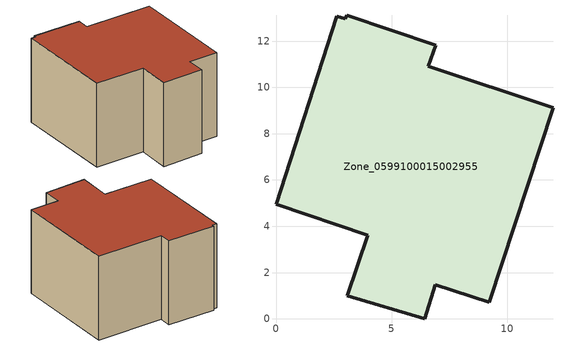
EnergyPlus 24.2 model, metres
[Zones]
Zone_0599100015002955
 floor ground (C_G): 6.59,10.9 11.97,9.12 9.21,0.71 6.89,1.48 6.44,0 3.09,1 3.96,3.62 0,4.94 2.62,13.07 2.99,12.96 3.05,13.12 6.89,11.83 z0.69
 wall outside (C_F): 3.09,1 6.44,0 6.89,1.48 9.21,0.71 11.97,9.12 6.59,10.9 6.89,11.83 3.05,13.12 2.99,12.96 2.62,13.07 0,4.94 3.96,3.62 3.09,1 z0.69:7.81
 roof outside (C_R): 2.99,12.96 2.62,13.07 0,4.94 3.96,3.62 3.09,1 6.44,0 6.89,1.48 9.21,0.71 11.97,9.12 6.59,10.9 6.89,11.83 3.05,13.12 z7.81
[BUILDING]
Pand.0599100015002955: North Axis=0; Terrain=City; Loads Convergence Tolerance Value=0.04; Temperature Convergence Tolerance Value=0.4; Solar Distribution=FullExterior; Maximum Number of Warmup Days=25; Minimum Number of Warmup Days=1
[Site:Location]
Rotterdam.The.Hague.AP_ZH_NLD Design_Conditions: Latitude=51.96; Longitude=4.45; Time Zone=1; Elevation=-4.5
[SITE:GROUNDTEMPERATURE:BUILDINGSURFACE]
18, 18, 18, 18, 18, 18, 18, 18, 18, 18, 18, 18
[MATERIAL] Thermal Absorptance=0.9; Solar Absorptance=0.7; Visible Absorptance=0.7
Name | Roughness | Thickness | Conductivity | Density | Specific Heat
G.TC.1965-1974 | MediumSmooth | 0.15 | 0.882353 | 540 | 1210
F.TC.1965-1974 | Rough | 0.3 | 0.697674 | 1920 | 840
R.TC.1965-1974 | MediumRough | 0.2 | 0.232558 | 1500 | 1000
[CONSTRUCTION]
C_G: G.TC.1965-1974
C_F: F.TC.1965-1974
C_R: R.TC.1965-1974
[ZONE]
Zone_0599100015002955: Type=1; Multiplier=1; Ceiling Height=Autocalculate; Volume=Autocalculate; Floor Area=autocalculate; Part of Total Floor Area=Yes
[ZONEINFILTRATION:DESIGNFLOWRATE]
Infil_Zone_0599100015002955: Zone or ZoneList or Space or SpaceList=Zone_0599100015002955; Schedule=AlwaysOn; Design Flow Rate Calculation Method=Flow/Area; Flow Rate per Floor Area=0.003; Constant Term Coefficient=1; Temperature Term Coefficient=0; Velocity Term Coefficient=0; Velocity Squared Term Coefficient=0
[HVACTEMPLATE:ZONE:IDEALLOADSAIRSYSTEM]
Zone_0599100015002955: Maximum Heating Supply Air Temperature=50; Minimum Cooling Supply Air Temperature=13; Maximum Heating Supply Air Humidity Ratio=0.0156; Minimum Cooling Supply Air Humidity Ratio=0.0077; Heating Limit=NoLimit; Cooling Limit=NoLimit; Dehumidification Control Type=ConstantSensibleHeatRatio; Cooling Sensible Heat Ratio=0.7; Dehumidification Setpoint=60; Humidification Control Type=None; Humidification Setpoint=30; Outdoor Air Method=None; Outdoor Air Flow Rate per Person=0.00944; Outdoor Air Flow Rate per Zone Floor Area=0; Outdoor Air Flow Rate per Zone=0; Demand Controlled Ventilation Type=None; Outdoor Air Economizer Type=NoEconomizer; Heat Recovery Type=None; Sensible Heat Recovery Effectiveness=0.7; Latent Heat Recovery Effectiveness=0.65
[ZONECONTROL:THERMOSTAT]
ThermostatControl_Zone_0599100015002955: Zone or ZoneList=Zone_0599100015002955; Control Type Schedule=DualSetpointControlType; Control 1=Thermostat_Zone_0599100015002955; Temperature Difference Between Cutout And Setpoint=0
[THERMOSTATSETPOINT:DUALSETPOINT]
Thermostat_Zone_0599100015002955: Heating Setpoint Temperature Schedule=HeatingSetpoint_Zone_0599100015002955; Cooling Setpoint Temperature Schedule=CoolingSetpoint_Zone_0599100015002955
[SCHEDULE:COMPACT]
HeatingSetpoint_Zone_0599100015002955: Through: 12/31, For: AllDays, Until: 24:00, 21
CoolingSetpoint_Zone_0599100015002955: Through: 12/31, For: AllDays, Until: 24:00, 24
DualSetpointControlType: Through: 12/31, For: AllDays, Until: 24:00, 4
AlwaysOn: Through: 12/31, For: AllDays, Until: 24:00, 1
